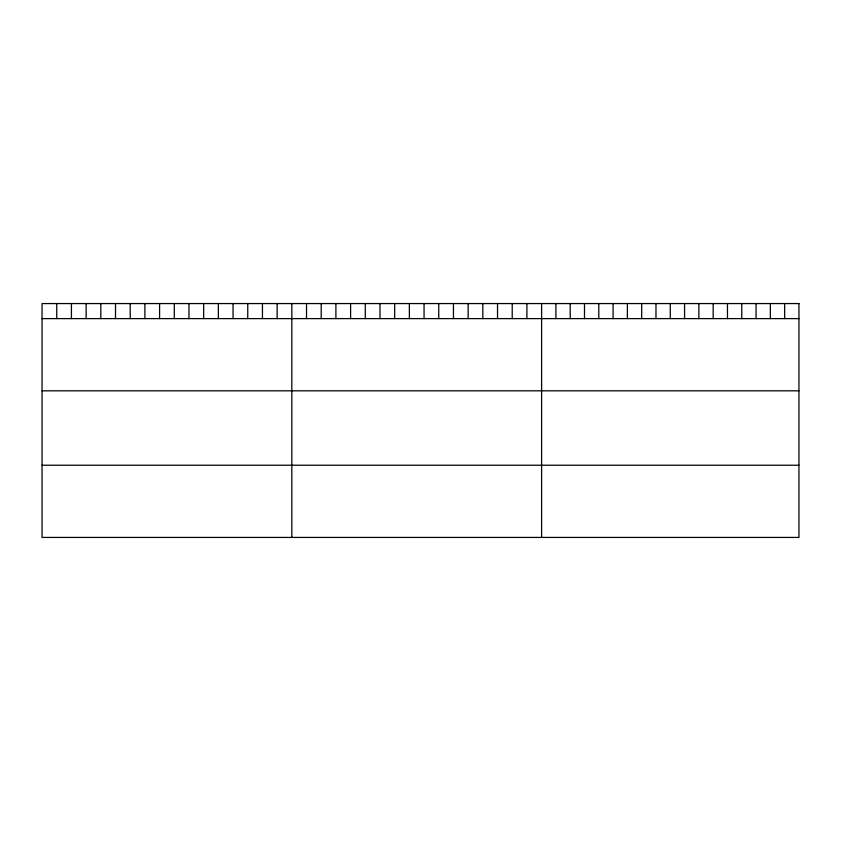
<?xml version="1.0" encoding="UTF-8"?>
<svg xmlns="http://www.w3.org/2000/svg" width="841" height="841" viewBox="0 0 841 841"><rect width="100%" height="100%" fill="white"/><g stroke="black" fill="none" stroke-linecap="round" stroke-linejoin="round"><path stroke-width="1.26" d="M42.05 318.613L798.95 318.613M42.05 390.823L798.95 390.823M42.05 465.22L798.95 465.22M784.653 303.569L784.653 318.613M770.356 303.569L770.356 318.613M756.059 303.569L756.059 318.613M741.762 303.569L741.762 318.613M727.465 303.569L727.465 318.613M713.168 303.569L713.168 318.613M698.871 303.569L698.871 318.613M684.574 303.569L684.574 318.613M670.277 303.569L670.277 318.613M655.98 303.569L655.98 318.613M641.683 303.569L641.683 318.613M627.386 303.569L627.386 318.613M613.089 303.569L613.089 318.613M598.792 303.569L598.792 318.613M584.495 303.569L584.495 318.613M570.198 303.569L570.198 318.613M555.901 303.569L555.901 318.613M541.604 303.569L541.604 537.431M526.908 303.569L526.908 318.613M512.222 303.569L512.222 318.613M497.525 303.569L497.525 318.613M482.829 303.569L482.829 318.613M468.143 303.569L468.143 318.613M453.446 303.569L453.446 318.613M438.75 303.569L438.75 318.613M424.064 303.569L424.064 318.613M409.367 303.569L409.367 318.613M394.681 303.569L394.681 318.613M379.985 303.569L379.985 318.613M365.288 303.569L365.288 318.613M350.602 303.569L350.602 318.613M335.906 303.569L335.906 318.613M321.209 303.569L321.209 318.613M306.523 303.569L306.523 318.613M291.827 303.569L291.827 537.431M277.131 303.569L277.131 318.613M262.445 303.569L262.445 318.613M247.748 303.569L247.748 318.613M233.052 303.569L233.052 318.613M218.366 303.569L218.366 318.613M203.669 303.569L203.669 318.613M188.973 303.569L188.973 318.613M174.287 303.569L174.287 318.613M159.59 303.569L159.59 318.613M144.904 303.569L144.904 318.613M130.208 303.569L130.208 318.613M115.511 303.569L115.511 318.613M100.825 303.569L100.825 318.613M86.129 303.569L86.129 318.613M71.432 303.569L71.432 318.613M56.746 303.569L56.746 318.613M798.95 303.569L42.05 303.569L42.05 537.431L798.95 537.431L798.95 303.569"/></g></svg>
